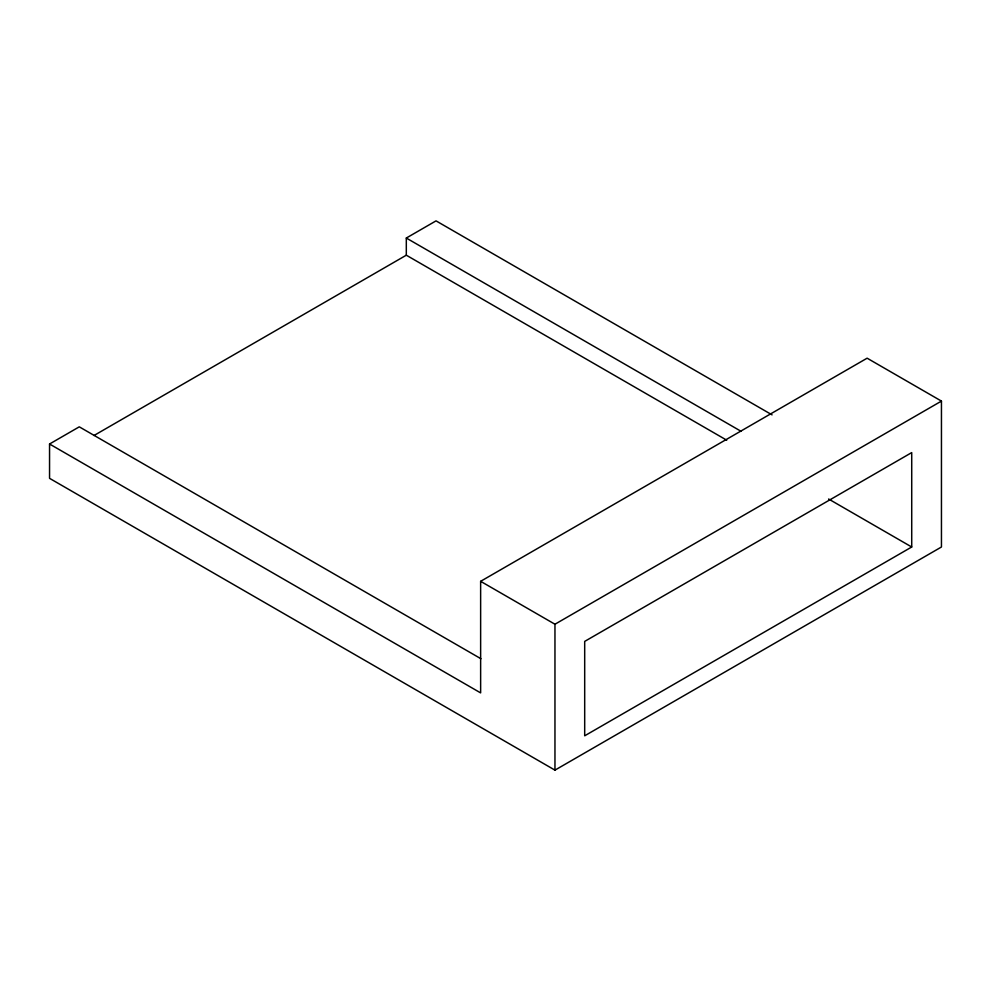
<?xml version="1.0" encoding="UTF-8"?>
<svg xmlns="http://www.w3.org/2000/svg" width="991" height="991" viewBox="0 0 991 991"><rect width="100%" height="100%" fill="white"/><g stroke="black" fill="none" stroke-linecap="round" stroke-linejoin="round"><path stroke-width="1.49" d="M49.55 444.005L480.635 692.895L480.635 581.321L867.125 358.185L941.45 401.095L941.45 546.995L554.96 770.131L49.55 478.331L49.55 444.005L79.28 426.836L480.908 658.718M726.713 440.177L406.31 255.195L406.31 238.038L436.04 220.869L772.076 414.87M94.021 435.495L406.31 255.195M480.635 581.321L554.96 624.231L941.45 401.095M911.72 546.995L584.69 735.805L584.69 641.4L911.72 452.59L911.72 546.995L828.6 499.006M406.31 238.038L741.008 431.271M554.96 624.231L554.96 770.131"/></g></svg>
